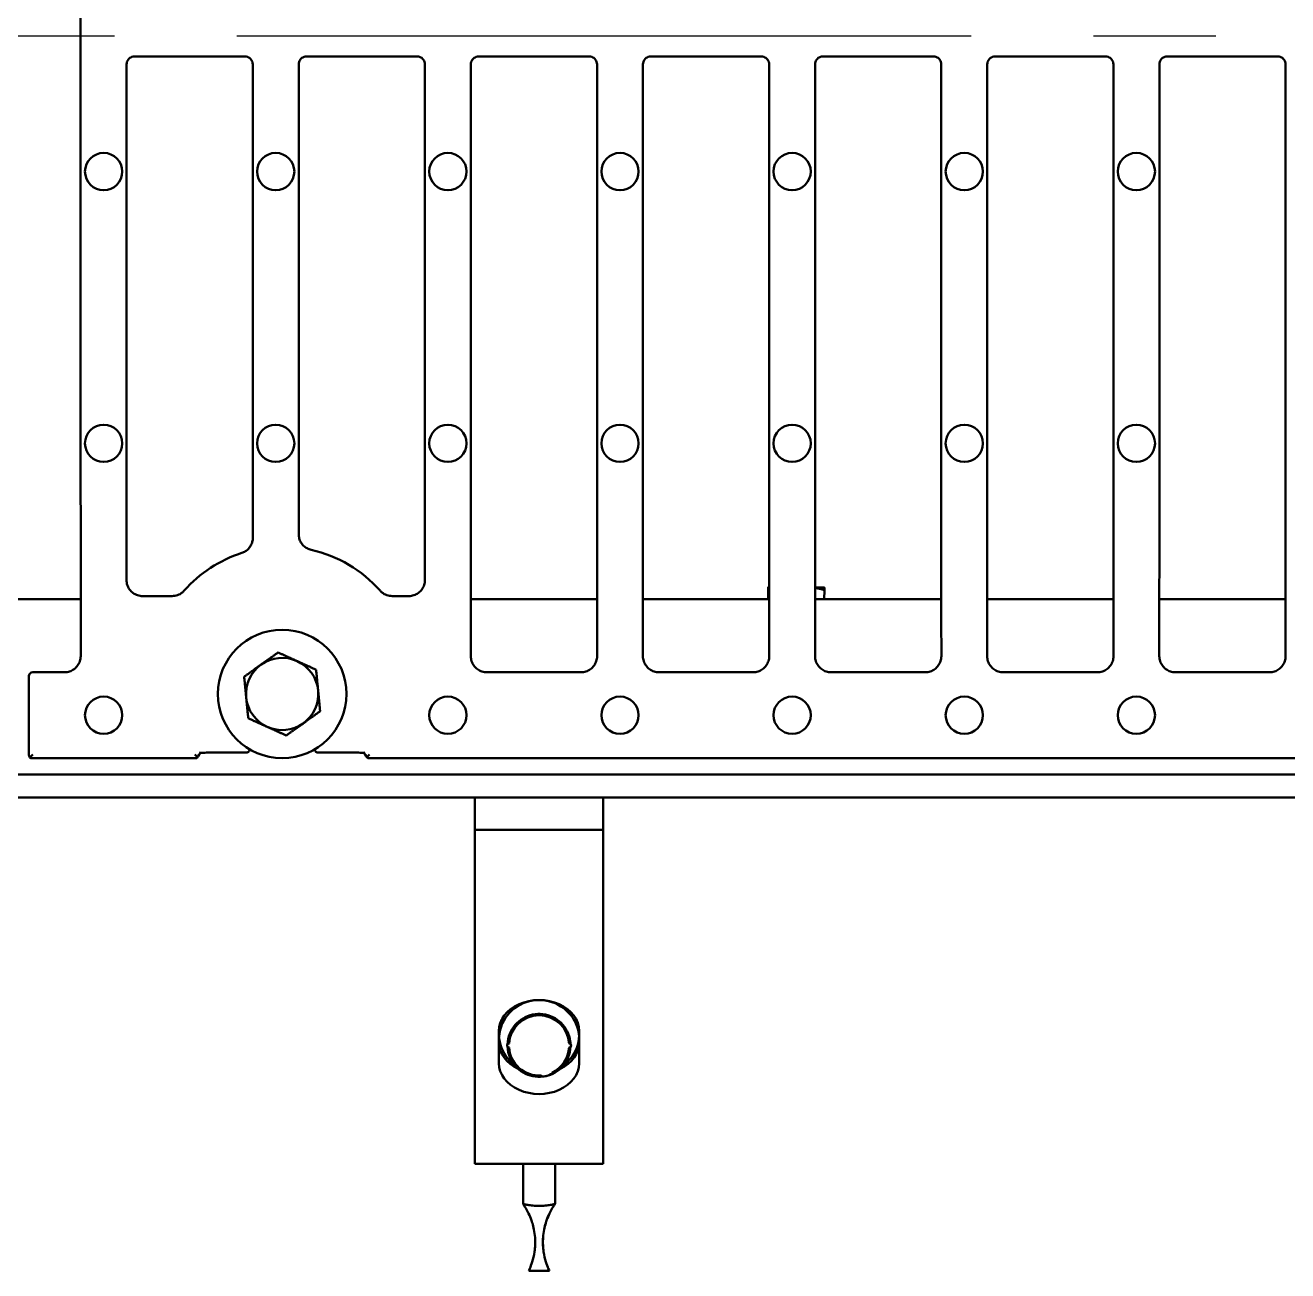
# Model space of a CAD drawing. Header units: inches. Extents: x 31 to 195, y 77 to 126.
# Drawn here: x 143.93 to 153.76, y 106.82 to 116.52 of the extents above; entities that cross this region are included whole.
import ezdxf

# ---------------------------------------------------------------- set-up
doc = ezdxf.new("R2010")
doc.units = ezdxf.units.IN
doc.header["$LTSCALE"] = 8
doc.header["$MEASUREMENT"] = 0
doc.linetypes.add('CENTER2', pattern=[1.125, 0.75, -0.125, 0.125, -0.125])
doc.layers.add('Visible (ANSI)', color=7, linetype='Continuous', lineweight=50)

msp = doc.modelspace()

# ---------------------------------------------------------------- linework, layer by layer
at = {"linetype": 'CENTER2', "ltscale": 0.952448}
msp.add_line((68.433118, 116.43908), (193.802762, 116.43908), dxfattribs=at)
at = {"layer": 'Visible (ANSI)'}
for p, q in [((145.64431, 116.276758), (144.781905, 116.276758)), ((146.98431, 116.276758), (146.121905, 116.276758)), ((148.32431, 116.276758), (147.461905, 116.276758)), ((149.66431, 116.276758), (148.801905, 116.276758)), ((151.00431, 116.276758), (150.141905, 116.276758)), ((152.34431, 116.276758), (151.481905, 116.276758)), ((153.68431, 116.276758), (152.821905, 116.276758)), ((149.724563, 112.143338), (149.715976, 112.14337)), ((150.153973, 112.141785), (150.081652, 112.142046)), ((143.501647, 112.05308), (144.364568, 112.05308)), ((144.846445, 112.076467), (145.077568, 112.076467)), ((146.788647, 112.076467), (146.91977, 112.076467)), ((147.401647, 112.05308), (148.384568, 112.05308)), ((148.741647, 112.05308), (149.724568, 112.05308)), ((149.715649, 112.05308), (149.715905, 112.123809)), ((150.081647, 112.05308), (151.064568, 112.05308)), ((150.153652, 112.05308), (150.153903, 112.122225)), ((151.421647, 112.05308), (152.404568, 112.05308)), ((152.761647, 112.05308), (153.744568, 112.05308)), ((143.962016, 111.4533), (143.962016, 110.839482)), ((144.239668, 111.4833), (143.992016, 111.4833)), ((148.259668, 111.4833), (147.526547, 111.4833)), ((149.599668, 111.4833), (148.866547, 111.4833)), ((150.939668, 111.4833), (150.206547, 111.4833)), ((152.279668, 111.4833), (151.546547, 111.4833)), ((153.619668, 111.4833), (152.886547, 111.4833)), ((145.27829, 110.826957), (145.300905, 110.864709)), ((146.565311, 110.864709), (146.587925, 110.826957)), ((143.967614, 110.819678), (143.992016, 110.84408)), ((143.984905, 110.81408), (145.257881, 110.81408)), ((145.275076, 110.822439), (145.253435, 110.84408)), ((145.365045, 110.857587), (145.651494, 110.857587)), ((146.214721, 110.857587), (146.50117, 110.857587)), ((146.591139, 110.822439), (146.61278, 110.84408)), ((146.608334, 110.81408), (165.257881, 110.81408)), ((71.933108, 110.68608), (191.933108, 110.68608)), ((71.933108, 110.50708), (191.933108, 110.50708)), ((147.433108, 110.50708), (147.433108, 110.25708)), ((148.433108, 110.50708), (148.433108, 110.25708)), ((147.433108, 110.212429), (147.433108, 110.25708)), ((147.433108, 110.25708), (148.433108, 110.25708)), ((147.433108, 107.790093), (147.433108, 110.212429)), ((148.433108, 110.212429), (148.433108, 110.25708)), ((148.433108, 107.790093), (148.433108, 110.212429)), ((147.620608, 108.439094), (147.620608, 108.691889)), ((148.245608, 108.691889), (148.245608, 108.439094)), ((147.433108, 107.790093), (147.433108, 107.656139)), ((148.433108, 107.656139), (148.433108, 107.790093)), ((148.433108, 107.656139), (147.433108, 107.656139)), ((147.808108, 107.343839), (147.808108, 107.656139)), ((148.058108, 107.343839), (148.058108, 107.656139)), ((148.013108, 106.823839), (147.853108, 106.823839))]:
    msp.add_line(p, q, dxfattribs=at)
for centre, radius in [((144.543108, 115.38108), 0.145), ((145.883108, 115.38108), 0.145), ((147.223108, 115.38108), 0.145), ((148.563108, 115.38108), 0.145), ((149.903108, 115.38108), 0.145), ((151.243108, 115.38108), 0.145), ((152.583108, 115.38108), 0.145), ((144.543108, 113.26508), 0.145), ((145.883108, 113.26508), 0.145), ((147.223108, 113.26508), 0.145), ((148.563108, 113.26508), 0.145), ((149.903108, 113.26508), 0.145), ((151.243108, 113.26508), 0.145), ((152.583108, 113.26508), 0.145), ((145.933108, 111.31408), 0.5), ((144.543108, 111.14908), 0.145), ((147.223108, 111.14908), 0.145), ((148.563108, 111.14908), 0.145), ((149.903108, 111.14908), 0.145), ((151.243108, 111.14908), 0.145), ((152.583108, 111.14908), 0.145)]:
    msp.add_circle(centre, radius, dxfattribs=at)
for centre, radius, start, end in [((145.933108, 111.44408), 1.017692, 41.5096441, 77.1871397), ((145.933108, 111.44408), 1.017692, 108.0166985, 138.4903559), ((145.933108, 111.31408), 0.28125, 65.5768277, 125.5768277), ((145.933108, 111.31408), 0.28125, 5.5768277, 65.5768277), ((143.992016, 111.4533), 0.03, 90, 180), ((145.933108, 111.31408), 0.28125, 125.5768277, 185.5768277), ((145.933108, 111.31408), 0.28125, 185.5768277, 245.5768277), ((145.933108, 111.31408), 0.28125, 305.5768277, 5.5768277), ((145.933108, 111.31408), 0.28125, 245.5768277, 305.5768277), ((145.651494, 110.887587), 0.03, 270, 349.8092746), ((146.214721, 110.887587), 0.03, 190.1908074, 270), ((147.933108, 108.578139), 0.234375, 3.667556, 176.332444), ((147.698733, 108.578139), 0.015, 88.166222, 271.833778), ((147.933108, 108.578139), 0.234375, 183.667556, 273.8582306), ((147.933108, 108.578139), 0.234375, 295.9960323, 356.332444), ((148.167483, 108.578139), 0.015, 268.166222, 91.833778)]:
    msp.add_arc(centre, radius, start, end, dxfattribs=at)
for centre, major_axis, ratio, start_param, end_param in [((143.992016, 110.843833), (-0.010863, -0.034611), 0.80795752, 5.08292185, 5.70373003), ((145.253435, 110.843843), (-0.008785, -0.031759), 0.90320245, 1.10296386, 1.81560877), ((146.61278, 110.843843), (0.008785, -0.031759), 0.90320245, 4.46757653, 5.18022144), ((147.933108, 108.691889), (-0.3125, 0), 0.76604444, 3.14159265, 6.28318531), ((147.933108, 108.624322), (-0.3125, 0), 0.98480775, 4.86515181, 6.21259591), ((147.933108, 108.624322), (0.3125, 0), 0.98480775, 0.0705894, 1.4180335), ((147.933108, 108.667734), (-0.3125, 0), 0.98480775, 5.92204963, 7.2009874), ((147.933108, 108.667734), (0.3125, 0), 0.98480775, 5.36538894, 6.64432098), ((147.933108, 108.599791), (-0.3125, 0), 0.76604444, 0, 1.01926145), ((147.933108, 108.599791), (0.3125, 0), 0.76604444, 5.26392386, 6.28318531), ((147.933108, 108.439094), (0.3125, 0), 0.76604444, 3.14159265, 6.28318531), ((147.992354, 108.3559), (0.043438, 0.011753), 0.33333333, 3.13144454, 4.71238898), ((147.992354, 108.3559), (0.043438, 0.011753), 0.33333333, 4.71238898, 6.27104718)]:
    msp.add_ellipse(centre, major_axis=major_axis, ratio=ratio, start_param=start_param, end_param=end_param, dxfattribs=at)
for points, knots in [([(144.364225, 116.43908), (144.364225, 116.761144), (144.364235, 117.083207), (144.364269, 117.727334), (144.364294, 118.049397), (144.364357, 118.693523), (144.364394, 119.015586), (144.364467, 119.659712), (144.364504, 119.981774), (144.364559, 120.625899), (144.364578, 120.947961), (144.364587, 121.270023)], [-12.27059183, -12.27059183, -12.27059183, -12.27059183, -9.81647347, -9.81647347, -7.3623551, -7.3623551, -4.90823673, -4.90823673, -2.45411837, -2.45411837, 0, 0, 0, 0]), ([(144.364225, 116.43908), (144.364225, 116.117017), (144.364235, 115.794954), (144.364269, 115.150827), (144.364294, 114.828764), (144.364357, 114.184638), (144.364394, 113.862575), (144.364467, 113.218449), (144.364504, 112.896387), (144.364559, 112.252262), (144.364578, 111.9302), (144.364587, 111.608138)], [-12.27059183, -12.27059183, -12.27059183, -12.27059183, -9.81647347, -9.81647347, -7.3623551, -7.3623551, -4.90823673, -4.90823673, -2.45411837, -2.45411837, 0, 0, 0, 0]), ([(144.781905, 116.276758), (144.775658, 116.276758), (144.769317, 116.275758), (144.757373, 116.271871), (144.751726, 116.268992), (144.741542, 116.261578), (144.737086, 116.257112), (144.729693, 116.246907), (144.726826, 116.241246), (144.722974, 116.229331), (144.721989, 116.223067), (144.721989, 116.216817)], [0, 0, 0, 0, 0.071397181, 0.071397181, 0.142794362, 0.142794362, 0.214191543, 0.214191543, 0.285588723, 0.285588723, 0.356985904, 0.356985904, 0.356985904, 0.356985904]), ([(145.704226, 116.216817), (145.704226, 116.223067), (145.703227, 116.22941), (145.699341, 116.241359), (145.696464, 116.247009), (145.689053, 116.257197), (145.684589, 116.261655), (145.674388, 116.269051), (145.668729, 116.271919), (145.656819, 116.275773), (145.650557, 116.276758), (145.64431, 116.276758)], [0, 0, 0, 0, 0.071397006, 0.071397006, 0.142794013, 0.142794013, 0.214191019, 0.214191019, 0.285588026, 0.285588026, 0.356985032, 0.356985032, 0.356985032, 0.356985032]), ([(146.121905, 116.276758), (146.115658, 116.276758), (146.109317, 116.275758), (146.097373, 116.271871), (146.091726, 116.268992), (146.081542, 116.261578), (146.077086, 116.257112), (146.069693, 116.246907), (146.066826, 116.241246), (146.062974, 116.229331), (146.061989, 116.223067), (146.061989, 116.216817)], [0, 0, 0, 0, 0.071397181, 0.071397181, 0.142794362, 0.142794362, 0.214191543, 0.214191543, 0.285588723, 0.285588723, 0.356985904, 0.356985904, 0.356985904, 0.356985904]), ([(147.044226, 116.216817), (147.044226, 116.223067), (147.043227, 116.22941), (147.039341, 116.241359), (147.036464, 116.247009), (147.029053, 116.257197), (147.024589, 116.261655), (147.014388, 116.269051), (147.008729, 116.271919), (146.996819, 116.275773), (146.990557, 116.276758), (146.98431, 116.276758)], [0, 0, 0, 0, 0.071397006, 0.071397006, 0.142794013, 0.142794013, 0.214191019, 0.214191019, 0.285588026, 0.285588026, 0.356985032, 0.356985032, 0.356985032, 0.356985032]), ([(147.461905, 116.276758), (147.455658, 116.276758), (147.449317, 116.275758), (147.437373, 116.271871), (147.431726, 116.268992), (147.421542, 116.261578), (147.417086, 116.257112), (147.409693, 116.246907), (147.406826, 116.241246), (147.402974, 116.229331), (147.401989, 116.223067), (147.401989, 116.216817)], [0, 0, 0, 0, 0.071397181, 0.071397181, 0.142794362, 0.142794362, 0.214191543, 0.214191543, 0.285588723, 0.285588723, 0.356985904, 0.356985904, 0.356985904, 0.356985904]), ([(148.384226, 116.216817), (148.384226, 116.223067), (148.383227, 116.22941), (148.379341, 116.241359), (148.376464, 116.247009), (148.369053, 116.257197), (148.364589, 116.261655), (148.354388, 116.269051), (148.348729, 116.271919), (148.336819, 116.275773), (148.330557, 116.276758), (148.32431, 116.276758)], [0, 0, 0, 0, 0.071397006, 0.071397006, 0.142794013, 0.142794013, 0.214191019, 0.214191019, 0.285588026, 0.285588026, 0.356985032, 0.356985032, 0.356985032, 0.356985032]), ([(148.801905, 116.276758), (148.795658, 116.276758), (148.789317, 116.275758), (148.777373, 116.271871), (148.771726, 116.268992), (148.761542, 116.261578), (148.757086, 116.257112), (148.749693, 116.246907), (148.746826, 116.241246), (148.742974, 116.229331), (148.741989, 116.223067), (148.741989, 116.216817)], [0, 0, 0, 0, 0.071397181, 0.071397181, 0.142794362, 0.142794362, 0.214191543, 0.214191543, 0.285588723, 0.285588723, 0.356985904, 0.356985904, 0.356985904, 0.356985904]), ([(149.724226, 116.216817), (149.724226, 116.223067), (149.723227, 116.22941), (149.719341, 116.241359), (149.716464, 116.247009), (149.709053, 116.257197), (149.704589, 116.261655), (149.694388, 116.269051), (149.688729, 116.271919), (149.676819, 116.275773), (149.670557, 116.276758), (149.66431, 116.276758)], [0, 0, 0, 0, 0.071397006, 0.071397006, 0.142794013, 0.142794013, 0.214191019, 0.214191019, 0.285588026, 0.285588026, 0.356985032, 0.356985032, 0.356985032, 0.356985032]), ([(150.141905, 116.276758), (150.135658, 116.276758), (150.129317, 116.275758), (150.117373, 116.271871), (150.111726, 116.268992), (150.101542, 116.261578), (150.097086, 116.257112), (150.089693, 116.246907), (150.086826, 116.241246), (150.082974, 116.229331), (150.081989, 116.223067), (150.081989, 116.216817)], [0, 0, 0, 0, 0.071397181, 0.071397181, 0.142794362, 0.142794362, 0.214191543, 0.214191543, 0.285588723, 0.285588723, 0.356985904, 0.356985904, 0.356985904, 0.356985904]), ([(151.064226, 116.216817), (151.064226, 116.223067), (151.063227, 116.22941), (151.059341, 116.241359), (151.056464, 116.247009), (151.049053, 116.257197), (151.044589, 116.261655), (151.034388, 116.269051), (151.028729, 116.271919), (151.016819, 116.275773), (151.010557, 116.276758), (151.00431, 116.276758)], [0, 0, 0, 0, 0.071397006, 0.071397006, 0.142794013, 0.142794013, 0.214191019, 0.214191019, 0.285588026, 0.285588026, 0.356985032, 0.356985032, 0.356985032, 0.356985032]), ([(151.481905, 116.276758), (151.475658, 116.276758), (151.469317, 116.275758), (151.457373, 116.271871), (151.451726, 116.268992), (151.441542, 116.261578), (151.437086, 116.257112), (151.429693, 116.246907), (151.426826, 116.241246), (151.422974, 116.229331), (151.421989, 116.223067), (151.421989, 116.216817)], [0, 0, 0, 0, 0.071397181, 0.071397181, 0.142794362, 0.142794362, 0.214191543, 0.214191543, 0.285588723, 0.285588723, 0.356985904, 0.356985904, 0.356985904, 0.356985904]), ([(152.404226, 116.216817), (152.404226, 116.223067), (152.403227, 116.22941), (152.399341, 116.241359), (152.396464, 116.247009), (152.389053, 116.257197), (152.384589, 116.261655), (152.374388, 116.269051), (152.368729, 116.271919), (152.356819, 116.275773), (152.350557, 116.276758), (152.34431, 116.276758)], [0, 0, 0, 0, 0.071397006, 0.071397006, 0.142794013, 0.142794013, 0.214191019, 0.214191019, 0.285588026, 0.285588026, 0.356985032, 0.356985032, 0.356985032, 0.356985032]), ([(152.821905, 116.276758), (152.815658, 116.276758), (152.809317, 116.275758), (152.797373, 116.271871), (152.791726, 116.268992), (152.781542, 116.261578), (152.777086, 116.257112), (152.769693, 116.246907), (152.766826, 116.241246), (152.762974, 116.229331), (152.761989, 116.223067), (152.761989, 116.216817)], [0, 0, 0, 0, 0.071397181, 0.071397181, 0.142794362, 0.142794362, 0.214191543, 0.214191543, 0.285588723, 0.285588723, 0.356985904, 0.356985904, 0.356985904, 0.356985904]), ([(153.744226, 116.216817), (153.744226, 116.223067), (153.743227, 116.22941), (153.739341, 116.241359), (153.736464, 116.247009), (153.729053, 116.257197), (153.724589, 116.261655), (153.714388, 116.269051), (153.708729, 116.271919), (153.696819, 116.275773), (153.690557, 116.276758), (153.68431, 116.276758)], [0, 0, 0, 0, 0.071397006, 0.071397006, 0.142794013, 0.142794013, 0.214191019, 0.214191019, 0.285588026, 0.285588026, 0.356985032, 0.356985032, 0.356985032, 0.356985032]), ([(144.721989, 116.216817), (144.721985, 115.949116), (144.721975, 115.681414), (144.721945, 115.146012), (144.721924, 114.878311), (144.721875, 114.342908), (144.721845, 114.075207), (144.721785, 113.539805), (144.721753, 113.272104), (144.721697, 112.736703), (144.721672, 112.469003), (144.721656, 112.201303)], [0, 0, 0, 0, 2.03988055, 2.03988055, 4.0797611, 4.0797611, 6.11964164, 6.11964164, 8.15952219, 8.15952219, 10.19940274, 10.19940274, 10.19940274, 10.19940274]), ([(145.704226, 116.216817), (145.70423, 115.971068), (145.704239, 115.725319), (145.704265, 115.233821), (145.704282, 114.988072), (145.704325, 114.496574), (145.704351, 114.250825), (145.704406, 113.759328), (145.704434, 113.513579), (145.704489, 113.022082), (145.704515, 112.776334), (145.704535, 112.530586)], [-9.36302211, -9.36302211, -9.36302211, -9.36302211, -7.49041769, -7.49041769, -5.61781327, -5.61781327, -3.74520884, -3.74520884, -1.87260442, -1.87260442, 0, 0, 0, 0]), ([(146.061989, 116.216817), (146.061985, 115.972906), (146.061977, 115.728996), (146.061951, 115.241174), (146.061933, 114.997264), (146.061891, 114.509443), (146.061866, 114.265532), (146.061812, 113.777711), (146.061783, 113.533801), (146.061729, 113.045981), (146.061703, 112.802071), (146.061682, 112.558161)], [0, 0, 0, 0, 1.85859624, 1.85859624, 3.71719248, 3.71719248, 5.57578872, 5.57578872, 7.43438496, 7.43438496, 9.29298119, 9.29298119, 9.29298119, 9.29298119]), ([(147.044226, 116.216817), (147.04423, 115.949116), (147.04424, 115.681414), (147.044271, 115.146012), (147.044291, 114.878311), (147.04434, 114.342908), (147.04437, 114.075207), (147.044431, 113.539805), (147.044462, 113.272104), (147.044518, 112.736703), (147.044543, 112.469003), (147.044559, 112.201303)], [-10.19940274, -10.19940274, -10.19940274, -10.19940274, -8.15952219, -8.15952219, -6.11964164, -6.11964164, -4.0797611, -4.0797611, -2.03988055, -2.03988055, 0, 0, 0, 0]), ([(147.401989, 116.216817), (147.401985, 115.909571), (147.401972, 115.602325), (147.401934, 114.987834), (147.401908, 114.680588), (147.401845, 114.066097), (147.401809, 113.758852), (147.40174, 113.144362), (147.401706, 112.837117), (147.401654, 112.222627), (147.401637, 111.915382), (147.401628, 111.608138)], [0, 0, 0, 0, 2.34120865, 2.34120865, 4.6824173, 4.6824173, 7.02362595, 7.02362595, 9.3648346, 9.3648346, 11.70604325, 11.70604325, 11.70604325, 11.70604325]), ([(148.384226, 116.216817), (148.384231, 115.909571), (148.384243, 115.602325), (148.384282, 114.987834), (148.384307, 114.680588), (148.38437, 114.066097), (148.384406, 113.758852), (148.384476, 113.144362), (148.38451, 112.837117), (148.384561, 112.222627), (148.384578, 111.915382), (148.384587, 111.608138)], [-11.70604325, -11.70604325, -11.70604325, -11.70604325, -9.3648346, -9.3648346, -7.02362595, -7.02362595, -4.6824173, -4.6824173, -2.34120865, -2.34120865, 0, 0, 0, 0]), ([(148.741989, 116.216817), (148.741985, 115.909571), (148.741972, 115.602325), (148.741934, 114.987834), (148.741908, 114.680588), (148.741845, 114.066097), (148.741809, 113.758852), (148.74174, 113.144362), (148.741706, 112.837117), (148.741654, 112.222627), (148.741637, 111.915382), (148.741628, 111.608138)], [0, 0, 0, 0, 2.34120865, 2.34120865, 4.6824173, 4.6824173, 7.02362595, 7.02362595, 9.3648346, 9.3648346, 11.70604325, 11.70604325, 11.70604325, 11.70604325]), ([(149.724226, 116.216817), (149.724231, 115.909571), (149.724243, 115.602325), (149.724282, 114.987834), (149.724307, 114.680588), (149.72437, 114.066097), (149.724406, 113.758852), (149.724476, 113.144362), (149.72451, 112.837117), (149.724561, 112.222627), (149.724578, 111.915382), (149.724587, 111.608138)], [-11.70604325, -11.70604325, -11.70604325, -11.70604325, -9.3648346, -9.3648346, -7.02362595, -7.02362595, -4.6824173, -4.6824173, -2.34120865, -2.34120865, 0, 0, 0, 0]), ([(150.081989, 116.216817), (150.081985, 115.909571), (150.081972, 115.602325), (150.081934, 114.987834), (150.081908, 114.680588), (150.081845, 114.066097), (150.081809, 113.758852), (150.08174, 113.144362), (150.081706, 112.837117), (150.081654, 112.222627), (150.081637, 111.915382), (150.081628, 111.608138)], [0, 0, 0, 0, 2.34120865, 2.34120865, 4.6824173, 4.6824173, 7.02362595, 7.02362595, 9.3648346, 9.3648346, 11.70604325, 11.70604325, 11.70604325, 11.70604325]), ([(151.064226, 116.216817), (151.064231, 115.909571), (151.064243, 115.602325), (151.064282, 114.987834), (151.064307, 114.680588), (151.06437, 114.066097), (151.064406, 113.758852), (151.064476, 113.144362), (151.06451, 112.837117), (151.064561, 112.222627), (151.064578, 111.915382), (151.064587, 111.608138)], [-11.70604325, -11.70604325, -11.70604325, -11.70604325, -9.3648346, -9.3648346, -7.02362595, -7.02362595, -4.6824173, -4.6824173, -2.34120865, -2.34120865, 0, 0, 0, 0]), ([(151.421989, 116.216817), (151.421985, 115.909571), (151.421972, 115.602325), (151.421934, 114.987834), (151.421908, 114.680588), (151.421845, 114.066097), (151.421809, 113.758852), (151.42174, 113.144362), (151.421706, 112.837117), (151.421654, 112.222627), (151.421637, 111.915382), (151.421628, 111.608138)], [0, 0, 0, 0, 2.34120865, 2.34120865, 4.6824173, 4.6824173, 7.02362595, 7.02362595, 9.3648346, 9.3648346, 11.70604325, 11.70604325, 11.70604325, 11.70604325]), ([(152.404226, 116.216817), (152.404231, 115.909571), (152.404243, 115.602325), (152.404282, 114.987834), (152.404307, 114.680588), (152.40437, 114.066097), (152.404406, 113.758852), (152.404476, 113.144362), (152.40451, 112.837117), (152.404561, 112.222627), (152.404578, 111.915382), (152.404587, 111.608138)], [-11.70604325, -11.70604325, -11.70604325, -11.70604325, -9.3648346, -9.3648346, -7.02362595, -7.02362595, -4.6824173, -4.6824173, -2.34120865, -2.34120865, 0, 0, 0, 0]), ([(152.761989, 116.216817), (152.761985, 115.909571), (152.761972, 115.602325), (152.761934, 114.987834), (152.761908, 114.680588), (152.761845, 114.066097), (152.761809, 113.758852), (152.76174, 113.144362), (152.761706, 112.837117), (152.761654, 112.222627), (152.761637, 111.915382), (152.761628, 111.608138)], [0, 0, 0, 0, 2.34120865, 2.34120865, 4.6824173, 4.6824173, 7.02362595, 7.02362595, 9.3648346, 9.3648346, 11.70604325, 11.70604325, 11.70604325, 11.70604325]), ([(153.744226, 116.216817), (153.744231, 115.909571), (153.744243, 115.602325), (153.744282, 114.987834), (153.744307, 114.680588), (153.74437, 114.066097), (153.744406, 113.758852), (153.744476, 113.144362), (153.74451, 112.837117), (153.744561, 112.222627), (153.744578, 111.915382), (153.744587, 111.608138)], [-11.70604325, -11.70604325, -11.70604325, -11.70604325, -9.3648346, -9.3648346, -7.02362595, -7.02362595, -4.6824173, -4.6824173, -2.34120865, -2.34120865, 0, 0, 0, 0]), ([(146.061682, 112.558161), (146.061681, 112.547001), (146.063201, 112.535697), (146.069192, 112.514017), (146.073609, 112.503689), (146.085163, 112.484373), (146.092251, 112.47552), (146.108421, 112.460097), (146.117602, 112.453445), (146.137277, 112.442886), (146.147919, 112.438906), (146.158799, 112.436432)], [0, 0, 0, 0, 0.105422884, 0.105422884, 0.210845769, 0.210845769, 0.316268653, 0.316268653, 0.421691538, 0.421691538, 0.527114422, 0.527114422, 0.527114422, 0.527114422]), ([(145.618341, 112.411872), (145.628238, 112.415091), (145.637846, 112.419605), (145.655561, 112.430865), (145.663617, 112.437541), (145.677959, 112.452839), (145.684186, 112.461445), (145.694201, 112.479734), (145.698062, 112.48953), (145.703221, 112.509706), (145.704536, 112.520177), (145.704535, 112.530586)], [0, 0, 0, 0, 0.098339473, 0.098339473, 0.196678947, 0.196678947, 0.29501842, 0.29501842, 0.393357894, 0.393357894, 0.491697367, 0.491697367, 0.491697367, 0.491697367]), ([(144.721656, 112.201303), (144.721655, 112.188289), (144.723733, 112.17508), (144.731821, 112.150194), (144.737812, 112.138426), (144.753247, 112.117204), (144.762545, 112.107919), (144.783795, 112.092514), (144.795584, 112.086541), (144.820393, 112.078517), (144.833434, 112.076467), (144.846445, 112.076467)], [0, 0, 0, 0, 0.122916789, 0.122916789, 0.245833578, 0.245833578, 0.368750366, 0.368750366, 0.491667155, 0.491667155, 0.614583944, 0.614583944, 0.614583944, 0.614583944]), ([(146.91977, 112.076467), (146.932781, 112.076467), (146.945988, 112.078547), (146.970868, 112.086641), (146.982632, 112.092636), (147.003846, 112.108078), (147.013128, 112.117381), (147.028525, 112.138638), (147.034494, 112.15043), (147.042512, 112.175246), (147.04456, 112.188289), (147.044559, 112.201303)], [0, 0, 0, 0, 0.12291711, 0.12291711, 0.245834219, 0.245834219, 0.368751328, 0.368751328, 0.491668438, 0.491668438, 0.614585547, 0.614585547, 0.614585547, 0.614585547]), ([(145.077568, 112.076467), (145.084581, 112.076467), (145.091651, 112.077062), (145.105605, 112.07945), (145.112486, 112.081244), (145.125764, 112.085933), (145.132172, 112.088826), (145.144462, 112.095675), (145.150296, 112.099607), (145.161251, 112.108418), (145.166367, 112.113301), (145.171015, 112.118552)], [0, 0, 0, 0, 0.066276721, 0.066276721, 0.132553442, 0.132553442, 0.198830163, 0.198830163, 0.265106884, 0.265106884, 0.331383605, 0.331383605, 0.331383605, 0.331383605]), ([(146.695201, 112.118552), (146.699848, 112.113301), (146.70498, 112.108401), (146.716016, 112.099534), (146.721919, 112.09557), (146.734231, 112.088734), (146.740644, 112.085853), (146.753918, 112.081189), (146.760729, 112.079426), (146.774588, 112.077062), (146.781634, 112.076467), (146.788647, 112.076467)], [0, 0, 0, 0, 0.066276708, 0.066276708, 0.132553416, 0.132553416, 0.198830124, 0.198830124, 0.265106832, 0.265106832, 0.33138354, 0.33138354, 0.33138354, 0.33138354]), ([(144.239668, 111.4833), (144.252687, 111.4833), (144.265736, 111.48535), (144.290565, 111.493375), (144.302364, 111.499346), (144.323636, 111.514751), (144.332946, 111.524036), (144.348401, 111.545258), (144.354402, 111.557027), (144.362504, 111.581914), (144.364587, 111.595124), (144.364587, 111.608138)], [0, 0, 0, 0, 0.12296441, 0.12296441, 0.245928821, 0.245928821, 0.368893231, 0.368893231, 0.491857641, 0.491857641, 0.614822051, 0.614822051, 0.614822051, 0.614822051]), ([(147.401628, 111.608138), (147.401628, 111.595124), (147.403711, 111.581914), (147.411813, 111.557027), (147.417814, 111.545258), (147.433269, 111.524036), (147.442579, 111.514751), (147.463851, 111.499346), (147.47565, 111.493375), (147.500479, 111.48535), (147.513528, 111.4833), (147.526547, 111.4833)], [0, 0, 0, 0, 0.12296441, 0.12296441, 0.245928821, 0.245928821, 0.368893231, 0.368893231, 0.491857641, 0.491857641, 0.614822051, 0.614822051, 0.614822051, 0.614822051]), ([(148.259668, 111.4833), (148.272687, 111.4833), (148.285902, 111.485381), (148.310801, 111.493474), (148.322576, 111.499469), (148.343812, 111.51491), (148.353105, 111.524212), (148.368524, 111.54547), (148.374502, 111.557263), (148.382535, 111.58208), (148.384587, 111.595124), (148.384587, 111.608138)], [0, 0, 0, 0, 0.122963824, 0.122963824, 0.245927647, 0.245927647, 0.368891471, 0.368891471, 0.491855294, 0.491855294, 0.614819118, 0.614819118, 0.614819118, 0.614819118]), ([(148.741628, 111.608138), (148.741628, 111.595124), (148.743711, 111.581914), (148.751813, 111.557027), (148.757814, 111.545258), (148.773269, 111.524036), (148.782579, 111.514751), (148.803851, 111.499346), (148.81565, 111.493375), (148.840479, 111.48535), (148.853528, 111.4833), (148.866547, 111.4833)], [0, 0, 0, 0, 0.12296441, 0.12296441, 0.245928821, 0.245928821, 0.368893231, 0.368893231, 0.491857641, 0.491857641, 0.614822051, 0.614822051, 0.614822051, 0.614822051]), ([(149.599668, 111.4833), (149.612687, 111.4833), (149.625902, 111.485381), (149.650801, 111.493474), (149.662576, 111.499469), (149.683812, 111.51491), (149.693105, 111.524212), (149.708524, 111.54547), (149.714502, 111.557263), (149.722535, 111.58208), (149.724587, 111.595124), (149.724587, 111.608138)], [0, 0, 0, 0, 0.122963824, 0.122963824, 0.245927647, 0.245927647, 0.368891471, 0.368891471, 0.491855294, 0.491855294, 0.614819118, 0.614819118, 0.614819118, 0.614819118]), ([(150.081628, 111.608138), (150.081628, 111.595124), (150.083711, 111.581914), (150.091813, 111.557027), (150.097814, 111.545258), (150.113269, 111.524036), (150.122579, 111.514751), (150.143851, 111.499346), (150.15565, 111.493375), (150.180479, 111.48535), (150.193528, 111.4833), (150.206547, 111.4833)], [0, 0, 0, 0, 0.12296441, 0.12296441, 0.245928821, 0.245928821, 0.368893231, 0.368893231, 0.491857641, 0.491857641, 0.614822051, 0.614822051, 0.614822051, 0.614822051]), ([(150.939668, 111.4833), (150.952687, 111.4833), (150.965902, 111.485381), (150.990801, 111.493474), (151.002576, 111.499469), (151.023812, 111.51491), (151.033105, 111.524212), (151.048524, 111.54547), (151.054502, 111.557263), (151.062535, 111.58208), (151.064587, 111.595124), (151.064587, 111.608138)], [0, 0, 0, 0, 0.122963824, 0.122963824, 0.245927647, 0.245927647, 0.368891471, 0.368891471, 0.491855294, 0.491855294, 0.614819118, 0.614819118, 0.614819118, 0.614819118]), ([(151.421628, 111.608138), (151.421628, 111.595124), (151.423711, 111.581914), (151.431813, 111.557027), (151.437814, 111.545258), (151.453269, 111.524036), (151.462579, 111.514751), (151.483851, 111.499346), (151.49565, 111.493375), (151.520479, 111.48535), (151.533528, 111.4833), (151.546547, 111.4833)], [0, 0, 0, 0, 0.12296441, 0.12296441, 0.245928821, 0.245928821, 0.368893231, 0.368893231, 0.491857641, 0.491857641, 0.614822051, 0.614822051, 0.614822051, 0.614822051]), ([(152.279668, 111.4833), (152.292687, 111.4833), (152.305902, 111.485381), (152.330801, 111.493474), (152.342576, 111.499469), (152.363812, 111.51491), (152.373105, 111.524212), (152.388524, 111.54547), (152.394502, 111.557263), (152.402535, 111.58208), (152.404587, 111.595124), (152.404587, 111.608138)], [0, 0, 0, 0, 0.122963824, 0.122963824, 0.245927647, 0.245927647, 0.368891471, 0.368891471, 0.491855294, 0.491855294, 0.614819118, 0.614819118, 0.614819118, 0.614819118]), ([(152.761628, 111.608138), (152.761628, 111.595124), (152.763711, 111.581914), (152.771813, 111.557027), (152.777814, 111.545258), (152.793269, 111.524036), (152.802579, 111.514751), (152.823851, 111.499346), (152.83565, 111.493375), (152.860479, 111.48535), (152.873528, 111.4833), (152.886547, 111.4833)], [0, 0, 0, 0, 0.12296441, 0.12296441, 0.245928821, 0.245928821, 0.368893231, 0.368893231, 0.491857641, 0.491857641, 0.614822051, 0.614822051, 0.614822051, 0.614822051]), ([(153.619668, 111.4833), (153.632687, 111.4833), (153.645902, 111.485381), (153.670801, 111.493474), (153.682576, 111.499469), (153.703812, 111.51491), (153.713105, 111.524212), (153.728524, 111.54547), (153.734502, 111.557263), (153.742535, 111.58208), (153.744587, 111.595124), (153.744587, 111.608138)], [0, 0, 0, 0, 0.122963824, 0.122963824, 0.245927647, 0.245927647, 0.368891471, 0.368891471, 0.491855294, 0.491855294, 0.614819118, 0.614819118, 0.614819118, 0.614819118]), ([(143.984905, 110.81408), (143.984542, 110.81408), (143.984167, 110.814088), (143.981829, 110.814185), (143.979688, 110.814489), (143.974409, 110.815783), (143.970679, 110.817375), (143.967614, 110.819678)], [0.0170382759, 0.0170382759, 0.0170382759, 0.0170382759, 0.021207407, 0.021207407, 0.042414814, 0.042414814, 0.078548741, 0.078548741, 0.078548741, 0.078548741]), ([(145.275076, 110.822439), (145.27214, 110.819111), (145.268575, 110.816864), (145.263469, 110.814928), (145.261793, 110.814519), (145.259573, 110.814181), (145.258892, 110.814114), (145.258156, 110.814084), (145.258014, 110.81408), (145.257881, 110.81408)], [0.4883465748, 0.4883465748, 0.4883465748, 0.4883465748, 0.5312266995, 0.5312266995, 0.5534752424, 0.5534752424, 0.5645995139, 0.5645995139, 0.5674542203, 0.5674542203, 0.5674542203, 0.5674542203]), ([(145.294743, 110.854423), (145.294925, 110.854446), (145.295109, 110.854469), (145.299075, 110.854959), (145.303867, 110.855419), (145.315642, 110.856285), (145.322854, 110.856676), (145.338664, 110.857271), (145.347308, 110.857468), (145.359072, 110.857574), (145.362059, 110.857587), (145.365045, 110.857587)], [-0.966772445, -0.966772445, -0.966772445, -0.966772445, -0.954158924, -0.954158924, -0.698640665, -0.698640665, -0.406239851, -0.406239851, -0.102552561, -0.102552561, 0, 0, 0, 0]), ([(146.50117, 110.857587), (146.510015, 110.857587), (146.518859, 110.857468), (146.535663, 110.857008), (146.543624, 110.856665), (146.557677, 110.855811), (146.56381, 110.855298), (146.569652, 110.854647), (146.570592, 110.854534), (146.571473, 110.854421)], [0, 0, 0, 0, 0.30368729, 0.30368729, 0.60737458, 0.60737458, 0.90568663, 0.90568663, 0.966647594, 0.966647594, 0.966647594, 0.966647594]), ([(146.608334, 110.81408), (146.608193, 110.81408), (146.608041, 110.814084), (146.607283, 110.814117), (146.606589, 110.814187), (146.604329, 110.814538), (146.602626, 110.814961), (146.597543, 110.816926), (146.594041, 110.81915), (146.591139, 110.822439)], [0.5840035876, 0.5840035876, 0.5840035876, 0.5840035876, 0.5870472067, 0.5870472067, 0.598370628, 0.598370628, 0.6210174705, 0.6210174705, 0.6633979376, 0.6633979376, 0.6633979376, 0.6633979376]), ([(147.688345, 108.58896), (147.689546, 108.616121), (147.695405, 108.643425), (147.715315, 108.693482), (147.729454, 108.716931), (147.76412, 108.757532), (147.785079, 108.775183), (147.831001, 108.802444), (147.856533, 108.812393), (147.908792, 108.823389), (147.936168, 108.824572), (147.989181, 108.818127), (148.015476, 108.810419), (148.063579, 108.787223), (148.085983, 108.771447), (148.124035, 108.733977), (148.140155, 108.711818), (148.16409, 108.664079), (148.172203, 108.637906), (148.176858, 108.603994), (148.177538, 108.596481), (148.17787, 108.58896)], [0, 0, 0, 0, 0.21266947, 0.21266947, 0.42140163, 0.42140163, 0.63027836, 0.63027836, 0.83914982, 0.83914982, 1.04802148, 1.04802148, 1.25689312, 1.25689312, 1.46576477, 1.46576477, 1.67463642, 1.67463642, 1.88350807, 1.88350807, 1.94239824, 1.94239824, 1.94239824, 1.94239824]), ([(147.700735, 108.50056), (147.697037, 108.511625), (147.694123, 108.522943), (147.690074, 108.545232), (147.688833, 108.55627), (147.688345, 108.567318)], [0.957325339, 0.957325339, 0.957325339, 0.957325339, 1.048021476, 1.048021476, 1.134524567, 1.134524567, 1.134524567, 1.134524567]), ([(148.17787, 108.567318), (148.176669, 108.540157), (148.170811, 108.512852), (148.150901, 108.462795), (148.136761, 108.439346), (148.102096, 108.398745), (148.081136, 108.381094), (148.035214, 108.353833), (148.009682, 108.343884), (147.957423, 108.332889), (147.930047, 108.331705), (147.877034, 108.33815), (147.850739, 108.345858), (147.802637, 108.369055), (147.780232, 108.384831), (147.74218, 108.4223), (147.72606, 108.444459), (147.702125, 108.492198), (147.694012, 108.518371), (147.689358, 108.552283), (147.688677, 108.559796), (147.688345, 108.567318)], [0, 0, 0, 0, 0.21266947, 0.21266947, 0.42140163, 0.42140163, 0.63027836, 0.63027836, 0.83914982, 0.83914982, 1.04802148, 1.04802148, 1.25689312, 1.25689312, 1.46576477, 1.46576477, 1.67463642, 1.67463642, 1.88350807, 1.88350807, 1.94239824, 1.94239824, 1.94239824, 1.94239824]), ([(148.17787, 108.567318), (148.176669, 108.540157), (148.170811, 108.512852), (148.150901, 108.462795), (148.136761, 108.439346), (148.102096, 108.398745), (148.081136, 108.381094), (148.038624, 108.355857), (148.017251, 108.346919), (147.995259, 108.341151)], [0, 0, 0, 0, 0.212669473, 0.212669473, 0.421401634, 0.421401634, 0.630278357, 0.630278357, 0.808125816, 0.808125816, 0.808125816, 0.808125816]), ([(147.738168, 108.429767), (147.731099, 108.439049), (147.724691, 108.448823), (147.718191, 108.460496), (147.717348, 108.46205), (147.716522, 108.463614)], [0.74845337, 0.74845337, 0.74845337, 0.74845337, 0.839149821, 0.839149821, 0.852966887, 0.852966887, 0.852966887, 0.852966887]), ([(147.808108, 107.343839), (147.808095, 107.343839), (147.810043, 107.341131), (147.817652, 107.329896), (147.823291, 107.321374), (147.843337, 107.287763), (147.860687, 107.254231), (147.87632, 107.209262), (147.878361, 107.203048), (147.880358, 107.196517)], [1.09730069, 1.09730069, 1.09730069, 1.09730069, 1.33130605, 1.33130605, 1.56531141, 1.56531141, 2.03332213, 2.03332213, 2.10345787, 2.10345787, 2.10345787, 2.10345787]), ([(147.933058, 107.328902), (147.917298, 107.328902), (147.900531, 107.3297), (147.869757, 107.332548), (147.855745, 107.334554), (147.833624, 107.338293), (147.824019, 107.340274), (147.811263, 107.343065), (147.808108, 107.343837), (147.808108, 107.343839)], [0.960685256, 0.960685256, 0.960685256, 0.960685256, 1.080777492, 1.080777492, 1.200869729, 1.200869729, 1.320948806, 1.320948806, 1.440901764, 1.440901764, 1.440901764, 1.440901764]), ([(148.058108, 107.343839), (148.058101, 107.343839), (148.054933, 107.343066), (148.042146, 107.340274), (148.032529, 107.338293), (148.010391, 107.334554), (147.996371, 107.332548), (147.965588, 107.3297), (147.948818, 107.328902), (147.933058, 107.328902)], [0.480342628, 0.480342628, 0.480342628, 0.480342628, 0.600421705, 0.600421705, 0.720500782, 0.720500782, 0.840593019, 0.840593019, 0.960685256, 0.960685256, 0.960685256, 0.960685256]), ([(147.985566, 107.196517), (147.987568, 107.203048), (147.989615, 107.209262), (148.005289, 107.254231), (148.022683, 107.287763), (148.0428, 107.321374), (148.048464, 107.329896), (148.056123, 107.341131), (148.058095, 107.343839), (148.058108, 107.343839)], [7.00204599, 7.00204599, 7.00204599, 7.00204599, 7.07218173, 7.07218173, 7.54019245, 7.54019245, 7.77419781, 7.77419781, 8.00820317, 8.00820317, 8.00820317, 8.00820317]), ([(148.058108, 107.343839), (148.05812, 107.343839), (148.056172, 107.341131), (148.048563, 107.329896), (148.042924, 107.321374), (148.022878, 107.287763), (148.005529, 107.254231), (147.989896, 107.209262), (147.987854, 107.203048), (147.985858, 107.196517)], [1.09730069, 1.09730069, 1.09730069, 1.09730069, 1.33130605, 1.33130605, 1.56531141, 1.56531141, 2.03332213, 2.03332213, 2.10345787, 2.10345787, 2.10345787, 2.10345787]), ([(147.880358, 107.196517), (147.880597, 107.195733), (147.880837, 107.194943), (147.885208, 107.180395), (147.889767, 107.162993), (147.897207, 107.124637), (147.900034, 107.103668), (147.901513, 107.083839)], [1.497528794, 1.497528794, 1.497528794, 1.497528794, 1.506293997, 1.506293997, 1.65781056, 1.65781056, 1.809327124, 1.809327124, 1.809327124, 1.809327124]), ([(147.964372, 107.083839), (147.965857, 107.103743), (147.968702, 107.124786), (147.976193, 107.163254), (147.980783, 107.180694), (147.985148, 107.19515), (147.985357, 107.195836), (147.985566, 107.196517)], [0.598936084, 0.598936084, 0.598936084, 0.598936084, 0.75103081, 0.75103081, 0.903125536, 0.903125536, 0.9107477, 0.9107477, 0.9107477, 0.9107477]), ([(147.985858, 107.196517), (147.985649, 107.195836), (147.985441, 107.19515), (147.981088, 107.180694), (147.976507, 107.163254), (147.969029, 107.124786), (147.966187, 107.103743), (147.964702, 107.083839)], [1.49751358, 1.49751358, 1.49751358, 1.49751358, 1.505135743, 1.505135743, 1.657230469, 1.657230469, 1.809325195, 1.809325195, 1.809325195, 1.809325195]), ([(147.901513, 107.083839), (147.902971, 107.064291), (147.903298, 107.043415), (147.901724, 107.005037), (147.899885, 106.987531), (147.897831, 106.972857), (147.89771, 106.972005), (147.897587, 106.97116)], [1.809327124, 1.809327124, 1.809327124, 1.809327124, 1.958690232, 1.958690232, 2.10805334, 2.10805334, 2.117335061, 2.117335061, 2.117335061, 2.117335061]), ([(147.968336, 106.97116), (147.968213, 106.972005), (147.968091, 106.972857), (147.966026, 106.987531), (147.964177, 107.005037), (147.962591, 107.043415), (147.962914, 107.064291), (147.964372, 107.083839)], [0.290928147, 0.290928147, 0.290928147, 0.290928147, 0.300209869, 0.300209869, 0.449572977, 0.449572977, 0.598936084, 0.598936084, 0.598936084, 0.598936084]), ([(147.964702, 107.083839), (147.963244, 107.064291), (147.962918, 107.043415), (147.964491, 107.005037), (147.96633, 106.987531), (147.968384, 106.972857), (147.968505, 106.972005), (147.968628, 106.97116)], [1.809325195, 1.809325195, 1.809325195, 1.809325195, 1.958688303, 1.958688303, 2.108051411, 2.108051411, 2.117333132, 2.117333132, 2.117333132, 2.117333132]), ([(147.897587, 106.97116), (147.893273, 106.941418), (147.886839, 106.91541), (147.873272, 106.871113), (147.866157, 106.853427), (147.856028, 106.829784), (147.853089, 106.823839), (147.853108, 106.823839)], [-1.02033115, -1.02033115, -1.02033115, -1.02033115, -0.69495997, -0.69495997, -0.34747998, -0.34747998, 0, 0, 0, 0]), ([(148.013108, 106.823839), (148.013089, 106.823839), (148.010114, 106.829784), (147.999914, 106.853427), (147.992766, 106.871113), (147.979137, 106.91541), (147.972675, 106.941418), (147.968336, 106.97116)], [6.66177475, 6.66177475, 6.66177475, 6.66177475, 7.00925474, 7.00925474, 7.35673472, 7.35673472, 7.6821059, 7.6821059, 7.6821059, 7.6821059]), ([(147.968628, 106.97116), (147.972942, 106.941418), (147.979376, 106.91541), (147.992943, 106.871113), (148.000058, 106.853427), (148.010187, 106.829784), (148.013126, 106.823839), (148.013108, 106.823839)], [5.6414436, 5.6414436, 5.6414436, 5.6414436, 5.96681478, 5.96681478, 6.31429477, 6.31429477, 6.66177475, 6.66177475, 6.66177475, 6.66177475])]:
    msp.add_open_spline(points, degree=3, knots=knots, dxfattribs=at)
for points, weights in [([(149.715905, 112.123809), (149.715976, 112.14337), (149.715976, 112.14337)], [1, 1.0379548493, 1]), ([(150.153973, 112.141785), (150.153973, 112.141785), (150.153903, 112.122225)], [1, 1.0379548493, 1]), ([(149.724564, 112.126574), (149.720277, 112.125249), (149.715905, 112.123809)], [1.00506423771, 1.002728226, 1]), ([(150.153903, 112.122225), (150.115536, 112.135168), (150.081652, 112.139639)], [1, 1.02452415634, 1.01735622298]), ([(145.769478, 111.542831), (145.830772, 111.586676), (145.901547, 111.637303)], [1, 1.0379548493, 1]), ([(145.901547, 111.637303), (145.98078, 111.601323), (146.049397, 111.570163)], [1, 1.0379548493, 1]), ([(146.049397, 111.570163), (146.118014, 111.539004), (146.197246, 111.503024)], [1, 1.0379548493, 1]), ([(145.637409, 111.44836), (145.708184, 111.498987), (145.769478, 111.542831)], [1, 1.0379548493, 1]), ([(146.197246, 111.503024), (146.205703, 111.416416), (146.213026, 111.341412)], [1, 1.0379548493, 1]), ([(145.653189, 111.286749), (145.645865, 111.361753), (145.637409, 111.44836)], [1, 1.0379548493, 1]), ([(145.668969, 111.125137), (145.660512, 111.211745), (145.653189, 111.286749)], [1, 1.0379548493, 1]), ([(146.213026, 111.341412), (146.22035, 111.266408), (146.228807, 111.179801)], [1, 1.0379548493, 1]), ([(146.228807, 111.179801), (146.158031, 111.129174), (146.096737, 111.08533)], [1, 1.0379548493, 1]), ([(145.816818, 111.057998), (145.748201, 111.089157), (145.668969, 111.125137)], [1, 1.0379548493, 1]), ([(146.096737, 111.08533), (146.035444, 111.041485), (145.964668, 110.990858)], [1, 1.0379548493, 1]), ([(145.964668, 110.990858), (145.885436, 111.026838), (145.816818, 111.057998)], [1, 1.0379548493, 1])]:
    msp.add_rational_spline(points, weights, degree=2, dxfattribs=at)

doc.saveas('drawing.dxf')
